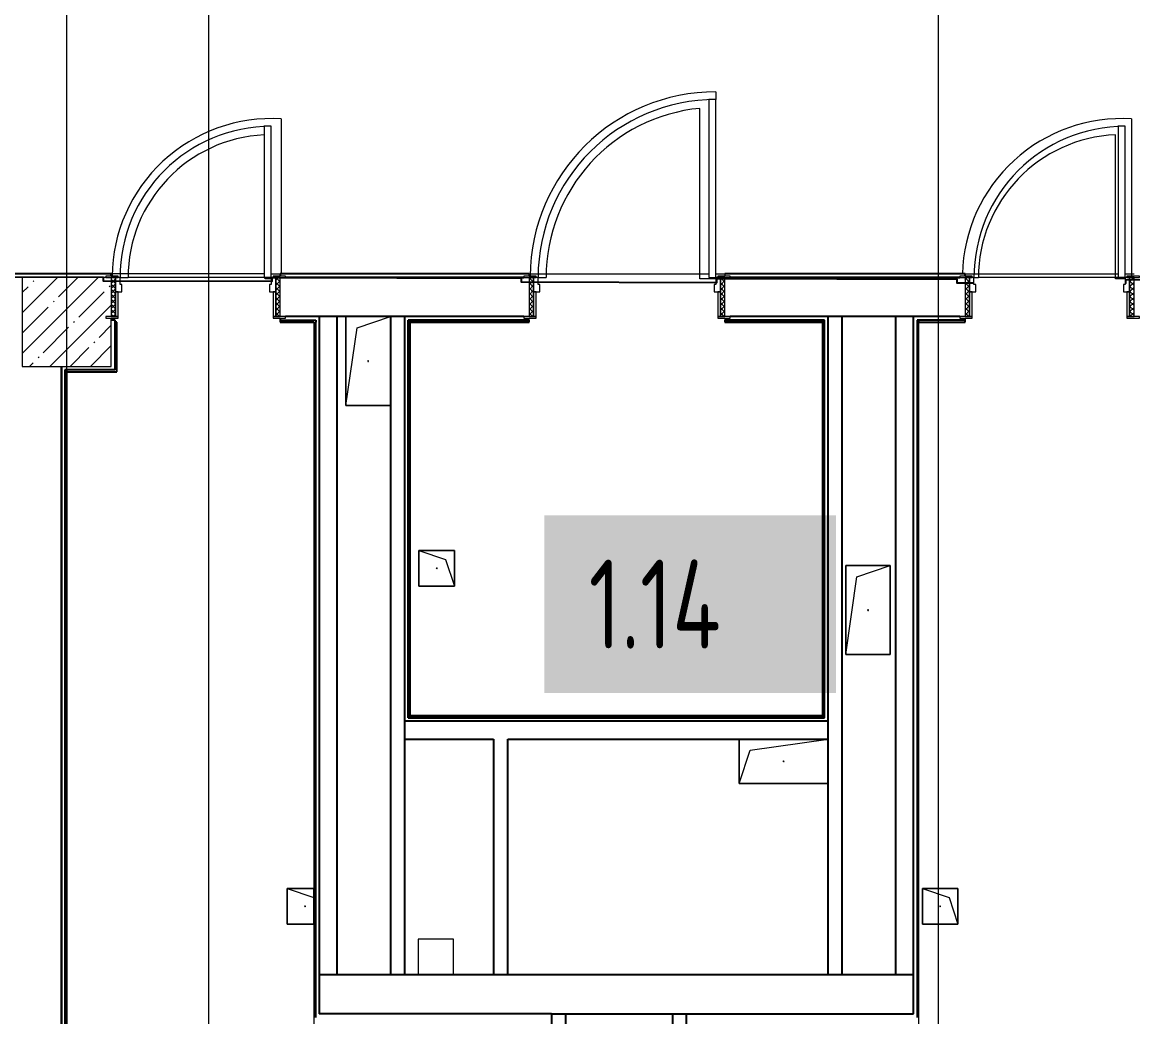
# Model space of a CAD drawing. Header units: millimetres. Extents: x 3914 to 443608, y -156176 to 78197.
# Drawn here: x 91667 to 97910, y -142369 to -136778 of the extents above; entities that cross this region are included whole.
import ezdxf

# ---------------------------------------------------------------- set-up
doc = ezdxf.new("R2010")
doc.units = ezdxf.units.MM
doc.linetypes.add('200_ШТРИХ__ш1_п0_6_', pattern=[160, 100, -60])
for name, color, linetype, lineweight in [('A-DOOR-1', 7, 'Continuous', 5), ('A-DOOR-2', 7, '200_ШТРИХ__ш1_п0_6_', 5), ('A-DOOR-FRAM-2', 7, 'Continuous', 5), ('A-FLOR', 7, 'Continuous', 9), ('A-GENM', 7, 'Continuous', 9), ('S-COLS-1', 7, 'Continuous', 5), ('Оси', 7, 'Continuous', 9)]:
    doc.layers.add(name, color=color, linetype=linetype, lineweight=lineweight)
doc.layers.add('A-DOOR-FRAM-1', color=7, linetype='Continuous', lineweight=5, true_color=0xc0c0c0)
doc.styles.add('СПДС', font='ГОСТ тип А.ttf', dxfattribs={"width": 0.9})
pattern_1 = [(135, (1826.41, 174.685), (-14.14214, -14.14214), []), (225, (1826.41, 174.685), (14.14214, -14.14214), [])]
pattern_2 = [(45, (-296.384, 174.685), (-14.1421, 14.1421), []), (135, (-296.384, 174.685), (-14.1421, -14.1421), [])]

# ---------------------------------------------------------------- blocks, each defined once
blk = doc.blocks.new('BSC_Колонна _Прямоугольная - 500х500-V15-Объем проектирования 1 этажа')
at = {"layer": 'S-COLS-1'}
h = blk.add_hatch(dxfattribs=at)
h.set_pattern_fill('FP_19', color=256, style=0, pattern_type=2)
h.set_pattern_definition([(45, (-65660, -7650), (-114.04925, 114.04925), []), (45, (-65545.95, -7650), (-114.04925, 114.04925), [201.613, -40.323, 6.706, -33.617])])
h.paths.add_polyline_path([(35.2, -250), (250, -250), (250, 22), (220, 22), (220, 30), (250, 30), (250, 250), (-250, 250), (-250, -250), (-10, -250)])
for p, q in [((220, 250), (-250, 250)), ((-250, 250), (-250, -250)), ((250, -250), (250, 22)), ((-250, -250), (250, -250))]:
    blk.add_line(p, q, dxfattribs=at)
blk = doc.blocks.new('110_Дверь_СКБ_1Ст_Внутренняя1 - Д-7_л__950x2100h_Туалет-21784696-Объем проектирования 1 этажа')
at = {"layer": 'A-DOOR-2'}
h = blk.add_hatch(dxfattribs=at)
h.set_pattern_fill('FP_88', color=256, style=0, pattern_type=2)
h.set_pattern_definition(pattern_1)
h.paths.add_polyline_path([(462.5, -110), (487.5, -110), (487.5, 110), (462.5, 110), (462.5, 0)])
at = {"layer": 'A-DOOR-FRAM-2'}
h = blk.add_hatch(dxfattribs=at)
h.set_pattern_fill('FP_89', color=256, style=0, pattern_type=2)
h.set_pattern_definition(pattern_2)
h.paths.add_polyline_path([(-437.5, -110), (-437.5, 110), (-462.5, 108), (-462.5, -110)])
at = {"layer": 'A-DOOR-1'}
for p, q in [((437.5, 960), (397.5, 960)), ((397.5, 960), (397.5, 110)), ((437.5, 110), (437.5, 960)), ((397.5, 110), (437.5, 110))]:
    blk.add_line(p, q, dxfattribs=at)
blk.add_arc((437.5, 110), 850, 90, 180, dxfattribs=at)
at = {"layer": 'A-DOOR-FRAM-1'}
for p, q in [((-422.5, 118), (-492.5, 118)), ((-492.5, 118), (-492.5, 110)), ((-492.5, 110), (-422.5, 110)), ((-437.5, 110), (-462.5, 110)), ((-462.5, 110), (-462.5, -110)), ((-412.5, 110), (-437.5, 110)), ((-437.5, 110), (-437.5, 30)), ((-437.5, -110), (-437.5, 110)), ((-422.5, 110), (-437.5, 110)), ((-437.5, 110), (-437.5, 109)), ((-437.5, 109), (-422.5, 109)), ((-422.5, 110), (-422.5, 118)), ((-422.5, 109), (-422.5, 110)), ((-412.5, 70), (-412.5, 110)), ((-402.5, 70), (-412.5, 70)), ((-402.5, 30), (-402.5, 70)), ((437.5, 70), (427.5, 70)), ((427.5, 70), (427.5, 30)), ((437.5, 110), (437.5, 70)), ((462.5, 110), (437.5, 110)), ((517.5, 118), (447.5, 118)), ((447.5, 118), (447.5, 110)), ((462.5, 110), (447.5, 110)), ((447.5, 110), (447.5, 109)), ((447.5, 110), (517.5, 110)), ((447.5, 109), (462.5, 109)), ((462.5, 30), (462.5, 110)), ((487.5, 110), (462.5, 110)), ((462.5, 110), (462.5, -110)), ((462.5, 109), (462.5, 110)), ((487.5, -110), (487.5, 110)), ((517.5, 110), (517.5, 118)), ((-437.5, 30), (-402.5, 30)), ((-422.5, 30), (-437.5, 30)), ((-437.5, 30), (-437.5, -110)), ((-422.5, -110), (-422.5, 30)), ((427.5, 30), (462.5, 30)), ((462.5, 30), (447.5, 30)), ((447.5, 30), (447.5, -110)), ((462.5, -110), (462.5, 30)), ((-422.5, -110), (-492.5, -110)), ((-492.5, -110), (-492.5, -118)), ((-492.5, -118), (-422.5, -118)), ((-462.5, -110), (-437.5, -110)), ((-437.5, -110), (-422.5, -110)), ((-422.5, -118), (-422.5, -110)), ((447.5, -110), (462.5, -110)), ((517.5, -110), (447.5, -110)), ((447.5, -110), (447.5, -118)), ((447.5, -118), (517.5, -118)), ((462.5, -110), (487.5, -110)), ((517.5, -118), (517.5, -110))]:
    blk.add_line(p, q, dxfattribs=at)
blk = doc.blocks.new('110_Дверь_СКБ_1Ст_Внутренняя1 - Д-7_л__950x2100h_Туалет-V66-Объем проектирования 1 этажа')
at = {"layer": 'A-DOOR-2'}
h = blk.add_hatch(dxfattribs=at)
h.set_pattern_fill('FP_88', color=256, style=0, pattern_type=2)
h.set_pattern_definition(pattern_1)
h.paths.add_polyline_path([(487.5, -110), (487.5, 110), (462.5, 109.6), (462.5, -110)])
at = {"layer": 'A-DOOR-FRAM-2'}
h = blk.add_hatch(dxfattribs=at)
h.set_pattern_fill('FP_89', color=256, style=0, pattern_type=2)
h.set_pattern_definition(pattern_2)
h.paths.add_polyline_path([(-457.5, -110), (-437.5, -110), (-437.5, 110), (-462.5, 110), (-462.5, -110)])
at = {"layer": 'A-DOOR-1'}
for p, q in [((437.5, 960), (397.5, 960)), ((397.5, 960), (397.5, 110)), ((437.5, 110), (437.5, 960)), ((397.5, 110), (437.5, 110))]:
    blk.add_line(p, q, dxfattribs=at)
blk.add_arc((437.5, 110), 850, 90, 180, dxfattribs=at)
at = {"layer": 'A-DOOR-FRAM-1'}
for p, q in [((-422.5, 118), (-492.5, 118)), ((-492.5, 118), (-492.5, 110)), ((-492.5, 110), (-422.5, 110)), ((-437.5, 110), (-462.5, 110)), ((-462.5, 110), (-462.5, -110)), ((-412.5, 110), (-437.5, 110)), ((-437.5, 110), (-437.5, 30)), ((-437.5, -110), (-437.5, 110)), ((-422.5, 110), (-437.5, 110)), ((-437.5, 110), (-437.5, 109)), ((-437.5, 109), (-422.5, 109)), ((-422.5, 110), (-422.5, 118)), ((-422.5, 109), (-422.5, 110)), ((-412.5, 70), (-412.5, 110)), ((-402.5, 70), (-412.5, 70)), ((-402.5, 30), (-402.5, 70)), ((437.5, 70), (427.5, 70)), ((427.5, 70), (427.5, 30)), ((437.5, 110), (437.5, 70)), ((462.5, 110), (437.5, 110)), ((517.5, 118), (447.5, 118)), ((447.5, 118), (447.5, 110)), ((462.5, 110), (447.5, 110)), ((447.5, 110), (447.5, 109)), ((447.5, 110), (517.5, 110)), ((447.5, 109), (462.5, 109)), ((462.5, 30), (462.5, 110)), ((487.5, 110), (462.5, 110)), ((462.5, 110), (462.5, -110)), ((462.5, 109), (462.5, 110)), ((487.5, -110), (487.5, 110)), ((517.5, 110), (517.5, 118)), ((-437.5, 30), (-402.5, 30)), ((-422.5, 30), (-437.5, 30)), ((-437.5, 30), (-437.5, -110)), ((-422.5, -110), (-422.5, 30)), ((427.5, 30), (462.5, 30)), ((462.5, 30), (447.5, 30)), ((447.5, 30), (447.5, -110)), ((462.5, -110), (462.5, 30)), ((-422.5, -110), (-492.5, -110)), ((-492.5, -110), (-492.5, -118)), ((-492.5, -118), (-422.5, -118)), ((-462.5, -110), (-437.5, -110)), ((-437.5, -110), (-422.5, -110)), ((-422.5, -118), (-422.5, -110)), ((447.5, -110), (462.5, -110)), ((517.5, -110), (447.5, -110)), ((447.5, -110), (447.5, -118)), ((447.5, -118), (517.5, -118)), ((462.5, -110), (487.5, -110)), ((517.5, -118), (517.5, -110))]:
    blk.add_line(p, q, dxfattribs=at)
blk = doc.blocks.new('110_Дверь_СКБ_1Ст_Внутренняя1 - Д-4 _л_ 1100x2100h_су мгн-32399982-Объем проектирования 1 этажа')
at = {"layer": 'A-DOOR-2'}
h = blk.add_hatch(dxfattribs=at)
h.set_pattern_fill('FP_85', color=256, style=0, pattern_type=2)
h.set_pattern_definition([(135, (1751.41, 174.685), (-14.14214, -14.14214), []), (225, (1751.41, 174.685), (14.14214, -14.14214), [])])
h.paths.add_polyline_path([(562.5, -110), (562.5, 110), (537.5, 109.6), (537.5, -110)])
at = {"layer": 'A-DOOR-FRAM-2'}
h = blk.add_hatch(dxfattribs=at)
h.set_pattern_fill('FP_86', color=256, style=0, pattern_type=2)
h.set_pattern_definition([(45, (-371.384, 174.685), (-14.1421, 14.1421), []), (135, (-371.384, 174.685), (-14.1421, -14.1421), [])])
h.paths.add_polyline_path([(-526.8, -110), (-512.5, -110), (-512.5, 110), (-537.5, 110), (-537.5, -110), (-531.4, -110)])
at = {"layer": 'A-DOOR-1'}
for p, q in [((512.5, 1110), (472.5, 1110)), ((472.5, 1110), (472.5, 110)), ((512.5, 110), (512.5, 1110)), ((472.5, 110), (512.5, 110))]:
    blk.add_line(p, q, dxfattribs=at)
blk.add_arc((512.5, 110), 1000, 90, 180, dxfattribs=at)
at = {"layer": 'A-DOOR-FRAM-1'}
for p, q in [((-497.5, 118), (-567.5, 118)), ((-567.5, 118), (-567.5, 110)), ((-567.5, 110), (-497.5, 110)), ((-512.5, 110), (-537.5, 110)), ((-537.5, 110), (-537.5, -110)), ((-487.5, 110), (-512.5, 110)), ((-512.5, 110), (-512.5, 30)), ((-512.5, -110), (-512.5, 110)), ((-497.5, 110), (-512.5, 110)), ((-512.5, 110), (-512.5, 109)), ((-512.5, 109), (-497.5, 109)), ((-497.5, 110), (-497.5, 118)), ((-497.5, 109), (-497.5, 110)), ((-487.5, 70), (-487.5, 110)), ((-477.5, 70), (-487.5, 70)), ((-477.5, 30), (-477.5, 70)), ((512.5, 70), (502.5, 70)), ((502.5, 70), (502.5, 30)), ((512.5, 110), (512.5, 70)), ((537.5, 110), (512.5, 110)), ((592.5, 118), (522.5, 118)), ((522.5, 118), (522.5, 110)), ((537.5, 110), (522.5, 110)), ((522.5, 110), (522.5, 109)), ((522.5, 110), (592.5, 110)), ((522.5, 109), (537.5, 109)), ((537.5, 30), (537.5, 110)), ((562.5, 110), (537.5, 110)), ((537.5, 110), (537.5, -110)), ((537.5, 109), (537.5, 110)), ((562.5, -110), (562.5, 110)), ((592.5, 110), (592.5, 118)), ((-512.5, 30), (-477.5, 30)), ((-497.5, 30), (-512.5, 30)), ((-512.5, 30), (-512.5, -110)), ((-497.5, -110), (-497.5, 30)), ((502.5, 30), (537.5, 30)), ((537.5, 30), (522.5, 30)), ((522.5, 30), (522.5, -110)), ((537.5, -110), (537.5, 30)), ((-497.5, -110), (-567.5, -110)), ((-567.5, -110), (-567.5, -118)), ((-567.5, -118), (-497.5, -118)), ((-537.5, -110), (-512.5, -110)), ((-512.5, -110), (-497.5, -110)), ((-497.5, -118), (-497.5, -110)), ((522.5, -110), (537.5, -110)), ((592.5, -110), (522.5, -110)), ((522.5, -110), (522.5, -118)), ((522.5, -118), (592.5, -118)), ((537.5, -110), (562.5, -110)), ((592.5, -118), (592.5, -110))]:
    blk.add_line(p, q, dxfattribs=at)
blk = doc.blocks.new('GM_Отверстие прямоугольное _в плите_ - Отверстие-V116-Объем проектирования 1 этажа')
at = {"layer": 'A-GENM'}
for p, q in [((-100, -100), (-100, 100)), ((-100, 100), (100, 100)), ((100, 100), (-100, 100)), ((-100, 100), (-100, -100)), ((-50, 50), (100, 100)), ((100, 100), (100, -100)), ((100, -100), (100, 100)), ((-100, -100), (-50, 50)), ((100, -100), (-100, -100)), ((-100, -100), (100, -100))]:
    blk.add_line(p, q, dxfattribs=at)
for start, end in [(360, 180), (180, 360)]:
    blk.add_arc((0, 0), 2.5, start, end, dxfattribs=at)
blk = doc.blocks.new('GM_Отверстие прямоугольное _в плите_ - Отверстие-V117-Объем проектирования 1 этажа')
at = {"layer": 'A-GENM'}
for p, q in [((-100, -100), (-100, 49)), ((-100, -100), (-50.3, 49)), ((-100, 49), (-100, -100)), ((100, 49), (100, -100)), ((100, -100), (100, 49)), ((100, -100), (-100, -100)), ((-100, -100), (100, -100))]:
    blk.add_line(p, q, dxfattribs=at)
for start, end in [(360, 180), (180, 360)]:
    blk.add_arc((0, 0), 2.5, start, end, dxfattribs=at)
blk = doc.blocks.new('GM_Отверстие прямоугольное _в плите_ - Отверстие-V118-Объем проектирования 1 этажа')
at = {"layer": 'A-GENM'}
for p, q in [((-250, -125), (-250, 125)), ((-250, 125), (-250, -125)), ((-187.5, 62.5), (250, 125)), ((-250, -125), (-187.5, 62.5)), ((250, -125), (-250, -125)), ((-250, -125), (250, -125))]:
    blk.add_line(p, q, dxfattribs=at)
for start, end in [(360, 180), (180, 360)]:
    blk.add_arc((0, 0), 2.5, start, end, dxfattribs=at)
blk = doc.blocks.new('GM_Отверстие прямоугольное _в плите_ - Отверстие-V169-Объем проектирования 1 этажа')
at = {"layer": 'A-GENM'}
for p, q in [((-125, -250), (-125, 250)), ((-125, 250), (125, 250)), ((125, 250), (-125, 250)), ((-125, 250), (-125, -250)), ((-62.5, 187.5), (125, 250)), ((125, 250), (125, -250)), ((125, -250), (125, 250)), ((-125, -250), (-62.5, 187.5)), ((125, -250), (-125, -250)), ((-125, -250), (125, -250))]:
    blk.add_line(p, q, dxfattribs=at)
for start, end in [(360, 180), (180, 360)]:
    blk.add_arc((0, 0), 2.5, start, end, dxfattribs=at)
blk = doc.blocks.new('GM_Отверстие прямоугольное _в плите_ - Отверстие-21609826-Объем проектирования 1 этажа')
at = {"layer": 'A-GENM'}
for p, q in [((-125, -250), (-125, 250)), ((-125, 250), (-125, -250)), ((-62.5, 187.5), (125, 250)), ((-125, -250), (-62.5, 187.5)), ((125, -250), (-125, -250)), ((-125, -250), (125, -250))]:
    blk.add_line(p, q, dxfattribs=at)
for start, end in [(360, 180), (180, 360)]:
    blk.add_arc((0, 0), 2.5, start, end, dxfattribs=at)

msp = doc.modelspace()

# ---------------------------------------------------------------- linework, layer by layer
for p, q in [((92167, -138191.7), (75367, -138191.7)), ((92167, -138192.7), (92167, -138191.7)), ((92167, -138204.7), (92167, -138192.7)), ((94517, -138191.7), (93117, -138191.7)), ((93117, -138191.7), (93117, -138192.7)), ((93117, -138192.7), (93117, -138204.7)), ((94487, -138212.7), (93147, -138212.7)), ((93147, -138212.7), (94487, -138212.7)), ((94517, -138192.7), (94517, -138191.7)), ((96967, -138191.7), (95617, -138191.7)), ((95617, -138191.7), (95617, -138192.7)), ((96937, -138212.7), (95647, -138212.7)), ((95647, -138212.7), (96937, -138212.7)), ((96967, -138192.7), (96967, -138191.7)), ((96967, -138204.7), (96967, -138192.7)), ((92187, -138452.7), (92167, -138452.7)), ((92187, -138452.7), (92187, -138732.7)), ((92198, -138463.7), (92187, -138463.7)), ((92198, -138743.7), (92198, -138463.7)), ((93117, -138440.7), (93117, -138452.7)), ((93117, -138452.7), (93317, -138452.7)), ((93117, -138452.7), (93117, -138463.7)), ((93117, -138463.7), (93306, -138463.7)), ((93337, -138432.7), (93147, -138432.7)), ((93317, -138452.7), (93317, -138463.7)), ((93317, -142372.7), (93317, -138463.7)), ((93337, -138432.7), (93337, -142352.7)), ((94487, -138432.7), (93337, -138432.7)), ((93437, -142132.7), (93437, -138432.7)), ((93737, -138432.7), (93737, -142132.7)), ((93817, -142132.7), (93817, -138432.7)), ((93837, -140687.7), (93837, -138452.7)), ((94517, -138452.7), (93837, -138452.7)), ((93837, -138463.7), (94517, -138463.7)), ((93838, -138453.7), (94517, -138453.7)), ((93838, -140686.7), (93838, -138453.7)), ((93848, -140687.7), (93848, -138452.7)), ((94517, -138463.7), (94517, -138452.7)), ((96177, -138452.7), (95617, -138452.7)), ((95617, -138452.7), (95617, -138463.7)), ((95617, -138453.7), (96176, -138453.7)), ((95617, -138463.7), (96177, -138463.7)), ((96197, -138432.7), (95647, -138432.7)), ((96166, -138452.7), (96166, -140687.7)), ((96176, -138453.7), (96176, -140686.7)), ((96177, -138463.7), (96177, -138452.7)), ((96177, -140687.7), (96177, -138463.7)), ((96197, -142132.7), (96197, -138432.7)), ((96937, -138432.7), (96197, -138432.7)), ((96277, -142132.7), (96277, -138432.7)), ((96577, -138432.7), (96577, -142132.7)), ((96677, -142352.7), (96677, -138432.7)), ((96708, -138452.7), (96697, -138452.7)), ((96697, -138452.7), (96697, -142352.7)), ((96697, -138463.7), (96967, -138463.7)), ((96967, -138452.7), (96708, -138452.7)), ((96708, -138463.7), (96708, -138452.7)), ((96967, -138452.7), (96967, -138440.7)), ((96967, -138463.7), (96967, -138452.7)), ((91887, -145712.7), (91887, -138712.7)), ((91887, -138712.7), (91887, -145712.7)), ((91918, -138732.7), (91907, -138732.7)), ((91907, -138732.7), (91907, -145560.2)), ((91907, -138743.7), (92198, -138743.7)), ((92187, -138732.7), (91918, -138732.7)), ((91918, -145586.2), (91918, -138732.7)), ((96197, -140707.7), (93817, -140707.7)), ((96177, -140676.7), (93837, -140676.7)), ((93837, -140687.7), (96166, -140687.7)), ((96176, -140686.7), (93838, -140686.7)), ((96166, -140687.7), (96177, -140687.7)), ((93817, -140807.7), (94317, -140807.7)), ((94317, -140807.7), (94317, -142132.7)), ((94397, -140807.7), (96197, -140807.7)), ((94397, -142132.7), (94397, -140807.7)), ((93306, -141647.7), (93306, -141847.7)), ((96677, -142132.7), (93337, -142132.7)), ((94642, -142352.7), (93337, -142352.7)), ((94642, -142352.7), (96677, -142352.7)), ((94642, -142352.7), (94642, -145992.7)), ((94722, -145992.7), (94722, -142352.7)), ((95322, -142352.7), (95322, -145992.7)), ((95402, -145992.7), (95402, -142352.7)), ((96697, -142352.7), (96697, -142352.7)), ((96697, -142352.7), (96697, -142372.7))]:
    msp.add_line(p, q)
at = {"flags": 128}
for points in [[(97867, -138245.4), (97871.6, -138245.4), (97871.7, -138224.4), (98291.7, -138225.4), (101670.7, -138233.4), (101674, -136824.4), (101735, -136814.5), (101738.6, -135275.5), (88157.6, -135243.6), (88158.7, -134773.6), (87600.7, -134772.3), (87599.6, -135242.3), (77907.7, -135219.6), (77909.6, -134398.6), (75001.1, -134391.7), (74980.6, -134391.7), (74980.6, -134412.7), (74380.6, -134411.3), (74380.6, -134390.3), (74207.1, -134389.9), (72151.6, -134385.1)], [(75366.7, -138171.6), (91491.7, -138209.5), (92121.7, -138210.9), (92121.6, -138231.9), (93071.6, -138234.2), (93071.7, -138213.2), (94471.7, -138216.5), (94471.6, -138237.5), (95571.6, -138240), (95571.7, -138219), (96921.7, -138222.2), (96921.6, -138243.2), (97017, -138243.4)]]:
    msp.add_lwpolyline(points, dxfattribs=at)
at = {"layer": 'A-FLOR'}
for p, q in [((95567, -137168.8), (95567, -137212.7)), ((95477, -138219.8), (95477, -137262)), ((93123, -137321.5), (93123, -138192.7)), ((97903, -137321.5), (97903, -138204.7)), ((97813, -138219.8), (97813, -137410.5)), ((93027, -138192.7), (75367, -138192.7)), ((92217, -138212.7), (92260.4, -138212.7)), ((92262, -138214.8), (92217, -138214.8)), ((93067, -138212.7), (92262.1, -138212.7)), ((93033, -138219.8), (93033, -138212.7)), ((93067, -138192.7), (94517, -138192.7)), ((94517, -138192.7), (95527, -138192.7)), ((94517, -138204.7), (94517, -138192.7)), ((94612, -138213.8), (94567, -138213.8)), ((95567, -138192.7), (96967, -138192.7)), ((95617, -138192.7), (95617, -138204.7)), ((96967, -138192.7), (97827, -138192.7)), ((97017, -138212.7), (97040.4, -138212.7)), ((97042, -138214.8), (97017, -138214.8)), ((97867, -138212.7), (97042.1, -138212.7)), ((97867, -138192.7), (97917, -138192.7)), ((93067, -138219.8), (93033, -138219.8)), ((95567, -138219.8), (95477, -138219.8)), ((97867, -138219.8), (97813, -138219.8)), ((92187, -138452.7), (92187, -138440.7)), ((93306, -138463.7), (93306, -141647.7)), ((94517, -138452.7), (94517, -138440.7)), ((95617, -138440.7), (95617, -138452.7)), ((96708, -145060), (96708, -138463.7)), ((93306, -141847.7), (93306, -143762.4)), ((94092, -141932.7), (93892, -141932.7)), ((93892, -141932.7), (93892, -142132.7)), ((94092, -142132.7), (94092, -141932.7))]:
    msp.add_line(p, q, dxfattribs=at)
for centre, radius, start, end in [((95567, -138213.8), 1045, 90, 179.50487), ((95567, -138213.8), 1045, 90, 179.50487), ((95567, -138212.7), 955, 95.40763, 180.06083), ((95567, -138212.7), 955, 95.40763, 180.06083), ((93067, -138214.8), 895, 86.41414, 179.35657), ((93067, -138214.8), 895, 86.41414, 179.35657), ((97847, -138214.8), 895, 86.41414, 178.59966), ((97847, -138214.8), 895, 86.41414, 178.59966), ((93067, -138214.8), 805, 92.85121, 180), ((93067, -138214.8), 805, 92.85121, 180), ((97847, -138214.8), 805, 92.42307, 180), ((97847, -138214.8), 805, 92.42307, 180)]:
    msp.add_arc(centre, radius, start, end, dxfattribs=at)
at = {"layer": 'Оси'}
for points in [[(91917, -148019), (91917, -143019), (91917, -123714.7), (91917, -118714.7)], [(93189.7, -148019), (93189.7, -147299.5), (92717, -146736.2), (92717, -141736.2), (92717, -123714.7), (92717, -118714.7)], [(96817, -148019), (96817, -143019), (96817, -123714.7), (96817, -118714.7)]]:
    msp.add_lwpolyline(points, dxfattribs=at)

# ---------------------------------------------------------------- block references
for name, p in [('110_Дверь_СКБ_1Ст_Внутренняя1 - Д-4 _л_ 1100x2100h_су мгн-32399982-Объем проектирования 1 этажа', (95054.5, -138322.7)), ('110_Дверь_СКБ_1Ст_Внутренняя1 - Д-7_л__950x2100h_Туалет-V66-Объем проектирования 1 этажа', (92629.5, -138322.7)), ('110_Дверь_СКБ_1Ст_Внутренняя1 - Д-7_л__950x2100h_Туалет-21784696-Объем проектирования 1 этажа', (97429.5, -138322.7)), ('BSC_Колонна _Прямоугольная - 500х500-V15-Объем проектирования 1 этажа', (91917, -138462.7)), ('GM_Отверстие прямоугольное _в плите_ - Отверстие-21609826-Объем проектирования 1 этажа', (93612, -138682.7)), ('GM_Отверстие прямоугольное _в плите_ - Отверстие-V169-Объем проектирования 1 этажа', (96422, -140082.7)), ('GM_Отверстие прямоугольное _в плите_ - Отверстие-V118-Объем проектирования 1 этажа', (95947, -140932.7))]:
    msp.add_blockref(name, p)
at = {"rotation": 270}
for name, p in [('GM_Отверстие прямоугольное _в плите_ - Отверстие-V116-Объем проектирования 1 этажа', (93997, -139847.7)), ('GM_Отверстие прямоугольное _в плите_ - Отверстие-V117-Объем проектирования 1 этажа', (93257, -141747.7)), ('GM_Отверстие прямоугольное _в плите_ - Отверстие-V116-Объем проектирования 1 этажа', (96827, -141747.7))]:
    msp.add_blockref(name, p, dxfattribs=at)

# ---------------------------------------------------------------- texts
at = {"insert": (94851.6, -139798.9), "char_height": 500, "width": 1140, "attachment_point": 1, "style": 'СПДС', "bg_fill": 1, "box_fill_scale": 1.5, "bg_fill_color": 7, "bg_fill_true_color": 16777215, "bg_fill_transparency": 0}
msp.add_mtext('1.14', dxfattribs=at)

doc.saveas('drawing.dxf')
